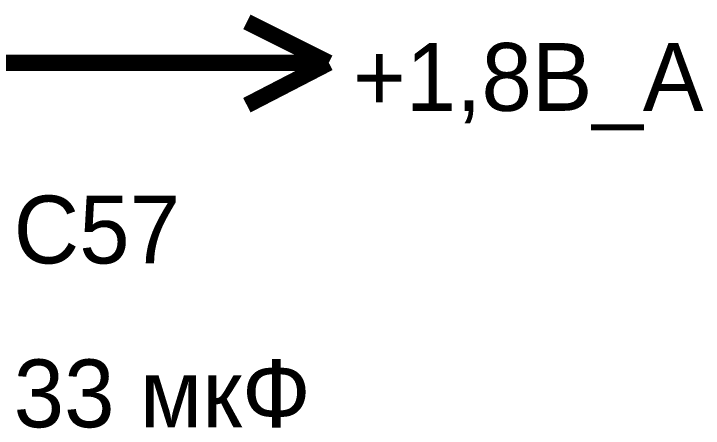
# Model space of a CAD drawing. Header units: inches. Extents: x 0 to 841, y 0 to 594.
# Drawn here: x 749.23 to 761.98, y 435.74 to 443.4 of the extents above; entities that cross this region are included whole.
import ezdxf

# ---------------------------------------------------------------- set-up
doc = ezdxf.new("R2010")
doc.units = ezdxf.units.IN
doc.layers.add('Sheet', color=255, linetype='Continuous')

msp = doc.modelspace()

# ---------------------------------------------------------------- linework, layer by layer
at = {"layer": 'Sheet'}
for points in [[(755.055, 442.495, 0.3, 0.3, 0), (753.54, 443.253, 0.3, 0.3, 0)], [(752.52, 442.495, 0.3, 0.3, 0), (745.021, 442.495, 0.3, 0.3, 0), (742.512, 442.495, 0.3, 0.3, 0)], [(752.52, 442.495, 0.3, 0.3, 0), (755.055, 442.495, 0.3, 0.3, 0)], [(755.055, 442.495, 0.3, 0.3, 0), (753.54, 441.711, 0.3, 0.3, 0)]]:
    msp.add_lwpolyline(points, format="xyseb", dxfattribs=at)

# ---------------------------------------------------------------- texts
for s, p in [('+1,8В_A', (755.499, 441.607)), ('C57', (749.228, 438.784)), ('33 мкФ', (749.228, 435.753))]:
    msp.add_text(s, height=1.2543, dxfattribs=at).set_placement(p)

doc.saveas('drawing.dxf')
